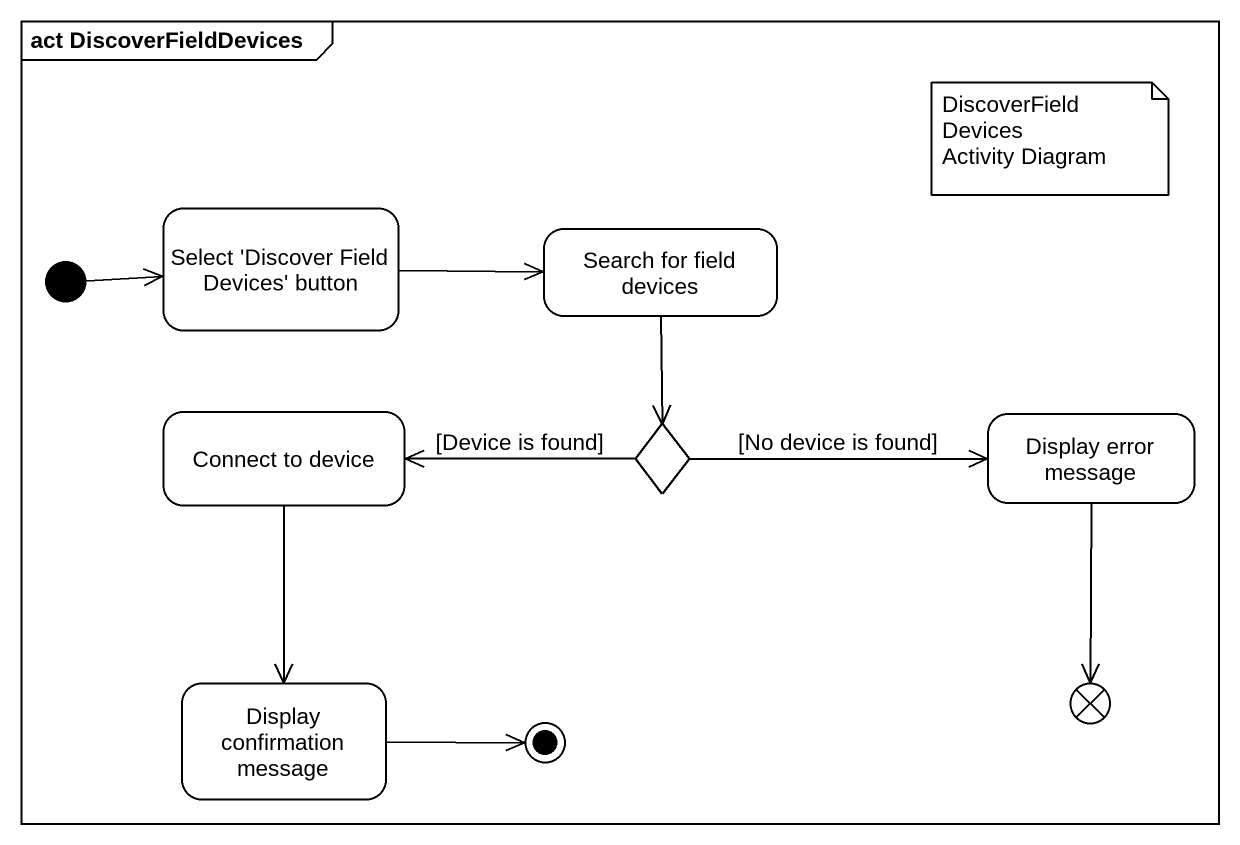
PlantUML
@startuml
mainframe act DiscoverFieldDevices
hide empty description
state "Select 'Discover Field Devices' button" as Select_Discover_Field
state "Search for field devices" as Search_for_field_devices
state "Connect to device" as Connect_to_device
state choice1 <<choice>>
state "Display error message" as Display_error_message
state "Display confirmation message" as Display_confirmation_message
state flowfinal1 <<end>>
[*] -right-> Select_Discover_Field
Select_Discover_Field -right-> Search_for_field_devices
Search_for_field_devices --> choice1
Connect_to_device --> Display_confirmation_message
choice1 -left-> Connect_to_device : [Device is found]
choice1 -right-> Display_error_message : [No device is found]
Display_error_message --> flowfinal1
Display_confirmation_message -right-> [*]
note as N1
  DiscoverFieldDevices
  Activity Diagram
end note
@enduml
